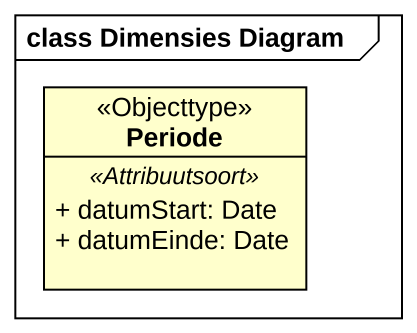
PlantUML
@startuml
mainframe class Dimensies Diagram
hide circle
hide empty members
skinparam classAttributeIconSize 0
class Periode <<Objecttype>> {
  .. <<Attribuutsoort>> ..
  + datumStart: Date
  + datumEinde: Date
}
@enduml
